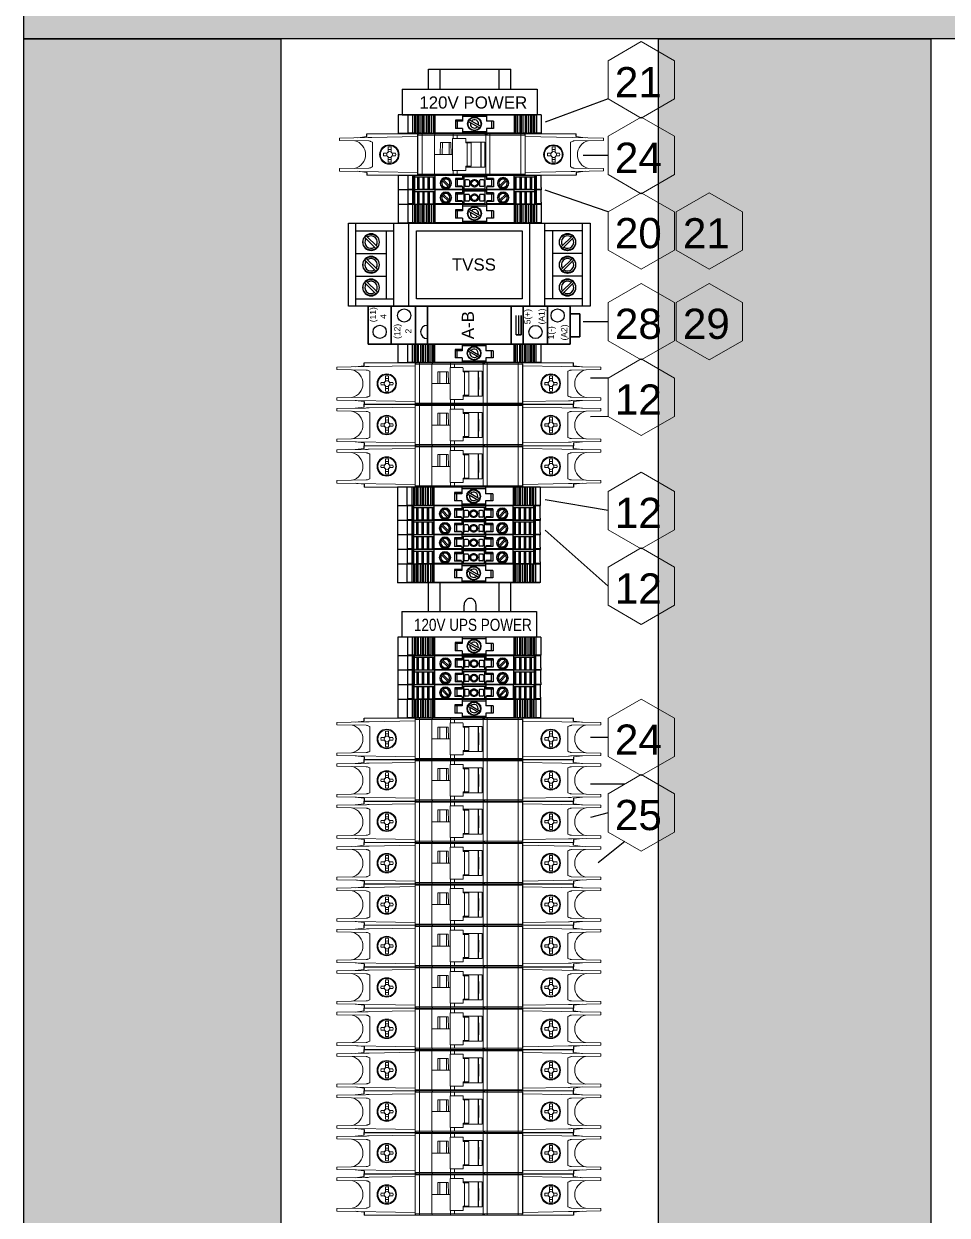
# Model space of a CAD drawing. Extents: x 17 to 188, y 22 to 107.
# Drawn here: x 98.24 to 113.51, y 71.08 to 90.78 of the extents above; entities that cross this region are included whole.
import ezdxf
from ezdxf.enums import TextEntityAlignment as Align

# ---------------------------------------------------------------- set-up
doc = ezdxf.new("R2010")
doc.units = 0
doc.linetypes.add('HIDDEN', pattern=[0.375, 0.25, -0.125])
doc.layers.add('N-ANNO-TEXT', color=2, linetype='Continuous', lineweight=18)
doc.layers.add('N-CONT-PANL', color=3, linetype='Continuous', lineweight=25)
doc.styles.add('_CGS_2-5_NOTES', font='arial.ttf', dxfattribs={"height": 2.5})

# ---------------------------------------------------------------- blocks, each defined once
blk = doc.blocks.new('Breaker')
at = {"linetype": 'Continuous', "lineweight": 0}
for p, q in [((-1.733, 0), (-1.476, 0)), ((-0.26, 0), (-1.661, 0)), ((-0.89, 0), (-0.89, -0.685)), ((-0.26, 0), (0.26, 0)), ((0.063, 0), (0.26, 0)), ((1.661, 0), (0.26, 0)), ((1.733, 0), (1.622, 0)), ((-2.185, -0.07), (-1.709, -0.062)), ((-2.185, -0.07), (-2.185, -0.109)), ((-2.185, -0.109), (-1.698, -0.118)), ((-1.882, -0.065), (-1.733, -0.047)), ((-1.65, -0.059), (-0.89, -0.046)), ((-1.639, -0.138), (-1.639, -0.547)), ((-0.887, -0.014), (-0.887, -0.02)), ((-0.882, -0.014), (-0.887, -0.014)), ((-0.887, -0.02), (0.886, -0.02)), ((-0.886, -0.665), (-0.886, -0.02)), ((-0.886, -0.665), (-0.886, -0.02)), ((-0.882, -0.008), (-0.882, -0.02)), ((-0.815, -0.008), (-0.815, -0.02)), ((-0.815, -0.665), (-0.815, -0.02)), ((-0.61, -0.665), (-0.61, -0.02)), ((-0.606, -0.008), (-0.606, -0.02)), ((-0.516, -0.343), (-0.514, -0.146)), ((-0.514, -0.146), (-0.34, -0.146)), ((-0.48, -0.146), (-0.482, -0.343)), ((-0.37, -0.146), (-0.368, -0.343)), ((-0.34, -0.146), (-0.338, -0.343)), ((-0.312, -0.606), (-0.312, -0.079)), ((-0.312, -0.079), (-0.11, -0.079)), ((-0.305, -0.079), (-0.305, -0.02)), ((-0.304, -0.008), (-0.304, -0.02)), ((-0.235, -0.079), (-0.235, -0.02)), ((-0.098, -0.079), (-0.11, -0.079)), ((-0.095, -0.085), (-0.098, -0.079)), ((-0.095, -0.085), (-0.095, -0.15)), ((-0.095, -0.136), (0.219, -0.136)), ((-0.003, -0.15), (-0.095, -0.15)), ((-0.073, -0.15), (-0.073, -0.535)), ((-0.003, -0.15), (-0.003, -0.535)), ((0.154, -0.136), (0.154, -0.549)), ((0.161, -0.136), (0.163, -0.343)), ((0.22, -0.343), (0.219, -0.136)), ((0.232, -0.018), (0.232, -0.02)), ((0.235, -0.665), (0.235, -0.02)), ((0.304, -0.008), (0.304, -0.02)), ((0.305, -0.665), (0.305, -0.02)), ((0.815, -0.008), (0.815, -0.02)), ((0.815, -0.665), (0.815, -0.02)), ((0.882, -0.008), (0.882, -0.02)), ((0.886, -0.014), (0.882, -0.014)), ((0.886, -0.671), (0.886, -0.014)), ((0.89, -0.671), (0.89, -0.014)), ((0.89, -0.047), (2.185, -0.07)), ((1.639, -0.547), (1.639, -0.138)), ((1.698, -0.118), (2.185, -0.109)), ((1.882, -0.065), (1.733, -0.047)), ((2.185, -0.07), (2.185, -0.109)), ((-1.52, -0.343), (-1.506, -0.343)), ((-1.454, -0.322), (-1.399, -0.322)), ((-1.399, -0.363), (-1.454, -0.363)), ((-1.388, -0.311), (-1.384, -0.307)), ((-1.384, -0.378), (-1.388, -0.374)), ((-1.38, -0.303), (-1.38, -0.217)), ((-1.38, -0.468), (-1.38, -0.382)), ((-1.329, -0.217), (-1.329, -0.303)), ((-1.329, -0.381), (-1.329, -0.468)), ((-1.324, -0.307), (-1.32, -0.311)), ((-1.32, -0.374), (-1.324, -0.378)), ((-1.31, -0.322), (-1.255, -0.322)), ((-1.309, -0.363), (-1.255, -0.363)), ((-1.211, -0.343), (-1.197, -0.343)), ((-0.61, -0.343), (-0.515, -0.343)), ((-0.516, -0.343), (-0.312, -0.343)), ((0.161, -0.549), (0.163, -0.343)), ((0.219, -0.549), (0.22, -0.343)), ((1.193, -0.343), (1.207, -0.343)), ((1.259, -0.322), (1.314, -0.322)), ((1.314, -0.363), (1.259, -0.363)), ((1.324, -0.311), (1.328, -0.307)), ((1.328, -0.378), (1.324, -0.374)), ((1.333, -0.303), (1.333, -0.217)), ((1.333, -0.468), (1.333, -0.382)), ((1.384, -0.217), (1.384, -0.303)), ((1.384, -0.381), (1.384, -0.468)), ((1.388, -0.307), (1.392, -0.311)), ((1.393, -0.374), (1.388, -0.378)), ((1.403, -0.322), (1.458, -0.322)), ((1.403, -0.363), (1.458, -0.363)), ((1.502, -0.343), (1.516, -0.343)), ((-2.185, -0.576), (-1.698, -0.567)), ((-2.185, -0.576), (-2.185, -0.617)), ((-0.003, -0.535), (-0.095, -0.535)), ((-0.095, -0.606), (-0.095, -0.535)), ((-0.095, -0.549), (0.219, -0.549)), ((1.698, -0.567), (2.185, -0.576)), ((2.185, -0.576), (2.185, -0.615)), ((-0.89, -0.639), (-2.185, -0.617)), ((-1.882, -0.62), (-1.733, -0.638)), ((-1.733, -0.685), (-1.476, -0.685)), ((-1.476, -0.685), (-0.874, -0.685)), ((-0.887, -0.671), (-0.887, -0.665)), ((-0.887, -0.665), (0.886, -0.665)), ((-0.887, -0.671), (-0.882, -0.671)), ((-0.882, -0.677), (-0.882, -0.665)), ((-0.874, -0.685), (0.874, -0.685)), ((-0.815, -0.677), (-0.815, -0.665)), ((-0.606, -0.677), (-0.606, -0.665)), ((-0.095, -0.606), (-0.312, -0.606)), ((-0.305, -0.606), (-0.305, -0.665)), ((-0.304, -0.677), (-0.304, -0.665)), ((-0.235, -0.606), (-0.235, -0.665)), ((0.232, -0.667), (0.232, -0.665)), ((0.304, -0.677), (0.304, -0.665)), ((0.815, -0.677), (0.815, -0.665)), ((0.874, -0.685), (0.912, -0.685)), ((0.874, -0.685), (1.733, -0.685)), ((0.882, -0.677), (0.882, -0.665)), ((0.882, -0.671), (0.886, -0.671)), ((1.65, -0.626), (0.89, -0.639)), ((2.185, -0.615), (1.709, -0.623)), ((1.882, -0.62), (1.733, -0.638))]:
    blk.add_line(p, q, dxfattribs=at)
for p, q in [((-1.733, -0.047), (-1.733, 0)), ((1.733, -0.047), (1.733, 0)), ((-1.733, -0.638), (-1.733, -0.685)), ((1.733, -0.638), (1.733, -0.685))]:
    blk.add_line(p, q)
for centre, radius in [((-1.358, -0.343), 0.161), ((-1.358, -0.343), 0.148), ((1.354, -0.343), 0.161), ((1.354, -0.343), 0.148)]:
    blk.add_circle(centre, radius, dxfattribs=at)
for centre, radius, start, end in [((-1.988, -0.343), 0.236, 284.3134, 75.6866), ((-0.874, -0.008), 0.00787, 90, 180), ((-0.598, -0.008), 0.00787, 90, 180), ((0.874, -0.008), 0.00787, 0, 90), ((1.988, -0.343), 0.236, 104.3134, 255.6866), ((-1.354, -0.343), 0.101, 168.463, 191.537), ((-1.354, -0.343), 0.048, 155.0308, 204.9692), ((-1.399, -0.314), 0.00787, 270, 44.427), ((-1.399, -0.371), 0.00787, 315.4387, 90), ((-1.388, -0.303), 0.00787, 224.427, 0), ((-1.388, -0.382), 0.00787, 0, 135.4387), ((-1.354, -0.343), 0.128, 78.4677, 101.5323), ((-1.354, -0.343), 0.0834, 72.1391, 107.8609), ((-1.354, -0.343), 0.048, 57.8061, 122.1939), ((-1.354, -0.343), 0.048, 237.8061, 270), ((-1.354, -0.343), 0.048, 270, 302.1939), ((-1.321, -0.303), 0.00787, 180, 315.573), ((-1.321, -0.381), 0.00787, 43.0821, 180), ((-1.31, -0.314), 0.00787, 135.573, 270), ((-1.309, -0.371), 0.00787, 90, 223.0821), ((-1.354, -0.343), 0.048, 335.0308, 24.9692), ((-1.354, -0.343), 0.101, 348.463, 11.537), ((1.358, -0.343), 0.101, 168.463, 191.537), ((1.358, -0.343), 0.048, 155.0308, 204.9692), ((1.314, -0.314), 0.00787, 270, 44.427), ((1.314, -0.371), 0.00787, 315.4387, 90), ((1.325, -0.303), 0.00787, 224.427, 0), ((1.325, -0.382), 0.00787, 0, 135.4387), ((1.358, -0.343), 0.128, 78.4677, 101.5323), ((1.358, -0.343), 0.0834, 72.1391, 107.8609), ((1.358, -0.343), 0.048, 57.8061, 122.1939), ((1.358, -0.343), 0.048, 237.8061, 270), ((1.358, -0.343), 0.048, 270, 302.1939), ((1.392, -0.303), 0.00787, 180, 315.573), ((1.392, -0.381), 0.00787, 43.0821, 180), ((1.403, -0.314), 0.00787, 135.573, 270), ((1.403, -0.371), 0.00787, 90, 223.0821), ((1.358, -0.343), 0.048, 335.0308, 24.9692), ((1.358, -0.343), 0.101, 348.463, 11.537), ((-1.354, -0.343), 0.0834, 252.1391, 287.8609), ((-1.354, -0.343), 0.128, 258.463, 281.537), ((1.358, -0.343), 0.0834, 252.1391, 287.8609), ((1.358, -0.343), 0.128, 258.463, 281.537), ((-0.874, -0.677), 0.00787, 180, 270), ((-0.598, -0.677), 0.00787, 180, 270), ((0.874, -0.677), 0.00787, 270, 0)]:
    blk.add_arc(centre, radius, start, end, dxfattribs=at)
for points, knots in [([(-0.814, 0), (-0.814, 0), (-0.814, 0), (-0.814, 0), (-0.814, -0.001), (-0.815, -0.001), (-0.815, -0.002), (-0.815, -0.004), (-0.815, -0.005), (-0.815, -0.007), (-0.815, -0.008)], [0, 0, 0, 0, 0.027486, 0.052899, 0.086794, 0.17948, 0.302902, 0.452645, 0.623133, 1, 1, 1, 1]), ([(-0.304, 0), (-0.304, 0), (-0.304, 0), (-0.304, 0), (-0.304, 0), (-0.304, -0.001), (-0.304, -0.001), (-0.304, -0.002), (-0.304, -0.002), (-0.304, -0.004), (-0.304, -0.005), (-0.304, -0.006), (-0.304, -0.007), (-0.304, -0.008)], [0, 0, 0, 0, 0.006112, 0.020952, 0.045012, 0.078174, 0.120154, 0.170571, 0.294726, 0.445919, 0.618366, 0.805443, 1, 1, 1, 1]), ([(0.254, -0.008), (0.255, -0.008), (0.256, -0.007), (0.258, -0.006), (0.26, -0.006), (0.261, -0.005), (0.262, -0.005), (0.263, -0.004), (0.264, -0.003), (0.264, -0.003), (0.265, -0.003), (0.265, -0.002), (0.265, -0.002), (0.266, -0.002), (0.266, -0.001), (0.265, -0.001), (0.265, -0.001), (0.264, 0), (0.263, 0), (0.261, 0), (0.26, 0)], [0, 0, 0, 0, 0.12543, 0.250801, 0.313228, 0.375275, 0.436698, 0.497108, 0.555845, 0.584241, 0.611675, 0.637774, 0.662032, 0.68408, 0.694714, 0.705831, 0.73234, 0.765588, 0.841216, 1, 1, 1, 1]), ([(0.304, 0), (0.304, 0), (0.304, 0), (0.304, 0), (0.304, 0), (0.304, -0.001), (0.304, -0.001), (0.304, -0.002), (0.304, -0.002), (0.304, -0.004), (0.304, -0.005), (0.304, -0.006), (0.304, -0.007), (0.304, -0.008)], [0, 0, 0, 0, 0.006112, 0.020951, 0.045011, 0.078174, 0.120154, 0.170571, 0.294726, 0.445919, 0.618366, 0.805443, 1, 1, 1, 1]), ([(0.814, 0), (0.814, 0), (0.814, 0), (0.814, 0), (0.814, -0.001), (0.814, -0.001), (0.815, -0.002), (0.815, -0.004), (0.815, -0.005), (0.815, -0.007), (0.815, -0.008)], [0, 0, 0, 0, 0.027452, 0.052857, 0.086747, 0.179431, 0.302857, 0.452608, 0.623107, 1, 1, 1, 1]), ([(-1.709, -0.062), (-1.699, -0.061), (-1.679, -0.06), (-1.66, -0.059), (-1.65, -0.059)], [0, 0, 0, 0, 0.500124, 1, 1, 1, 1]), ([(-1.698, -0.118), (-1.693, -0.118), (-1.682, -0.119), (-1.663, -0.126), (-1.649, -0.134), (-1.639, -0.138)], [0, 0, 0, 0, 0.249796, 0.499823, 1, 1, 1, 1]), ([(0.221, -0.02), (0.223, -0.02), (0.226, -0.019), (0.23, -0.018), (0.232, -0.018)], [0, 0, 0, 0, 0.516903, 1, 1, 1, 1]), ([(0.232, -0.018), (0.233, -0.017), (0.236, -0.016), (0.244, -0.012), (0.25, -0.01), (0.254, -0.008)], [0, 0, 0, 0, 0.192809, 0.427431, 1, 1, 1, 1]), ([(1.639, -0.138), (1.649, -0.134), (1.663, -0.126), (1.682, -0.119), (1.693, -0.118), (1.698, -0.118)], [0, 0, 0, 0, 0.50023, 0.75024, 1, 1, 1, 1]), ([(-1.639, -0.547), (-1.649, -0.552), (-1.663, -0.559), (-1.682, -0.566), (-1.693, -0.567), (-1.698, -0.567)], [0, 0, 0, 0, 0.500228, 0.750237, 1, 1, 1, 1]), ([(1.698, -0.567), (1.693, -0.567), (1.682, -0.566), (1.663, -0.559), (1.649, -0.552), (1.639, -0.547)], [0, 0, 0, 0, 0.249797, 0.499823, 1, 1, 1, 1]), ([(-0.814, -0.685), (-0.814, -0.685), (-0.814, -0.685), (-0.814, -0.685), (-0.814, -0.684), (-0.815, -0.684), (-0.815, -0.683), (-0.815, -0.681), (-0.815, -0.68), (-0.815, -0.678), (-0.815, -0.677)], [0, 0, 0, 0, 0.027486, 0.052899, 0.086794, 0.17948, 0.302902, 0.452645, 0.623133, 1, 1, 1, 1]), ([(-0.304, -0.685), (-0.304, -0.685), (-0.304, -0.685), (-0.304, -0.685), (-0.304, -0.685), (-0.304, -0.684), (-0.304, -0.684), (-0.304, -0.684), (-0.304, -0.683), (-0.304, -0.681), (-0.304, -0.68), (-0.304, -0.679), (-0.304, -0.678), (-0.304, -0.677)], [0, 0, 0, 0, 0.006112, 0.020951, 0.045012, 0.078174, 0.120154, 0.170571, 0.294726, 0.445919, 0.618365, 0.805443, 1, 1, 1, 1]), ([(0.232, -0.667), (0.23, -0.667), (0.226, -0.666), (0.223, -0.665), (0.221, -0.665)], [0, 0, 0, 0, 0.483097, 1, 1, 1, 1]), ([(0.254, -0.677), (0.25, -0.675), (0.244, -0.673), (0.236, -0.669), (0.233, -0.668), (0.232, -0.667)], [0, 0, 0, 0, 0.572569, 0.807191, 1, 1, 1, 1]), ([(0.26, -0.685), (0.261, -0.685), (0.263, -0.685), (0.264, -0.685), (0.265, -0.684), (0.265, -0.684), (0.266, -0.684), (0.266, -0.683), (0.265, -0.683), (0.265, -0.683), (0.265, -0.682), (0.264, -0.682), (0.264, -0.682), (0.263, -0.681), (0.262, -0.681), (0.261, -0.68), (0.26, -0.68), (0.258, -0.679), (0.256, -0.678), (0.255, -0.677), (0.254, -0.677)], [0, 0, 0, 0, 0.158787, 0.234419, 0.267664, 0.294174, 0.305289, 0.315921, 0.337967, 0.362224, 0.388323, 0.415756, 0.444153, 0.502889, 0.5633, 0.624723, 0.68677, 0.749197, 0.87457, 1, 1, 1, 1]), ([(0.304, -0.685), (0.304, -0.685), (0.304, -0.685), (0.304, -0.685), (0.304, -0.685), (0.304, -0.684), (0.304, -0.684), (0.304, -0.684), (0.304, -0.683), (0.304, -0.681), (0.304, -0.68), (0.304, -0.679), (0.304, -0.678), (0.304, -0.677)], [0, 0, 0, 0, 0.006113, 0.020951, 0.045013, 0.078173, 0.120155, 0.170572, 0.294728, 0.445919, 0.618366, 0.805443, 1, 1, 1, 1]), ([(0.814, -0.685), (0.814, -0.685), (0.814, -0.685), (0.814, -0.685), (0.814, -0.684), (0.814, -0.684), (0.815, -0.683), (0.815, -0.681), (0.815, -0.68), (0.815, -0.678), (0.815, -0.677)], [0, 0, 0, 0, 0.027451, 0.052859, 0.086747, 0.179432, 0.302859, 0.452608, 0.623107, 1, 1, 1, 1]), ([(1.709, -0.623), (1.699, -0.624), (1.679, -0.625), (1.66, -0.626), (1.65, -0.626)], [0, 0, 0, 0, 0.500124, 1, 1, 1, 1])]:
    blk.add_open_spline(points, degree=3, knots=knots, dxfattribs=at)
blk = doc.blocks.new('T-End')
at = {"linetype": 'Continuous'}
for p, q in [((2.362, 0), (0, 0)), ((0, 0), (0, -0.311)), ((0.157, 0), (0.157, -0.303)), ((0.236, 0), (0.236, -0.303)), ((0.267, 0), (0.267, -0.311)), ((0.287, 0), (0.287, -0.303)), ((0.316, 0), (0.316, -0.311)), ((0.322, 0), (0.322, -0.311)), ((0.337, 0), (0.337, -0.303)), ((0.373, 0), (0.373, -0.303)), ((0.402, 0), (0.402, -0.311)), ((0.408, 0), (0.408, -0.311)), ((0.424, 0), (0.424, -0.303)), ((0.459, 0), (0.459, -0.303)), ((0.489, 0), (0.489, -0.311)), ((0.494, 0), (0.494, -0.311)), ((0.51, 0), (0.51, -0.303)), ((0.545, 0), (0.545, -0.303)), ((0.575, 0), (0.575, -0.311)), ((0.581, 0), (0.581, -0.311)), ((0.596, 0), (0.596, -0.303)), ((0.604, 0), (0.604, -0.303)), ((1.063, -0.09), (0.945, -0.09)), ((0.945, -0.09), (0.945, -0.229)), ((1.063, -0.109), (0.945, -0.109)), ((0.976, -0.109), (0.976, -0.229)), ((1.063, 0), (1.063, -0.109)), ((1.457, -0.028), (1.063, -0.028)), ((1.159, -0.112), (1.345, -0.219)), ((1.175, -0.085), (1.36, -0.192)), ((1.457, 0), (1.457, -0.109)), ((1.575, -0.109), (1.457, -0.109)), ((1.543, -0.109), (1.543, -0.229)), ((1.575, -0.109), (1.575, -0.229)), ((1.916, 0), (1.916, -0.303)), ((1.924, 0), (1.924, -0.303)), ((1.939, 0), (1.939, -0.311)), ((1.945, 0), (1.945, -0.311)), ((1.974, 0), (1.974, -0.303)), ((2.01, 0), (2.01, -0.303)), ((2.025, 0), (2.025, -0.311)), ((2.031, 0), (2.031, -0.311)), ((2.061, 0), (2.061, -0.303)), ((2.096, 0), (2.096, -0.303)), ((2.112, 0), (2.112, -0.311)), ((2.117, 0), (2.117, -0.311)), ((2.147, 0), (2.147, -0.303)), ((2.182, 0), (2.182, -0.303)), ((2.198, 0), (2.198, -0.311)), ((2.204, 0), (2.204, -0.311)), ((2.233, 0), (2.233, -0.303)), ((2.252, 0), (2.252, -0.311)), ((2.283, 0), (2.283, -0.303)), ((2.362, 0), (2.362, -0.303)), ((2.349, -0.311), (0, -0.311)), ((0.171, -0.311), (0.157, -0.303)), ((0.287, -0.303), (0.157, -0.303)), ((0.25, -0.311), (0.236, -0.303)), ((0.299, -0.311), (0.287, -0.303)), ((0.373, -0.303), (0.337, -0.303)), ((0.344, -0.311), (0.337, -0.303)), ((0.386, -0.311), (0.373, -0.303)), ((0.459, -0.303), (0.424, -0.303)), ((0.43, -0.311), (0.424, -0.303)), ((0.472, -0.311), (0.459, -0.303)), ((0.545, -0.303), (0.51, -0.303)), ((0.516, -0.311), (0.51, -0.303)), ((0.558, -0.311), (0.545, -0.303)), ((1.422, -0.303), (0.596, -0.303)), ((0.603, -0.311), (0.596, -0.303)), ((0.623, -0.311), (0.604, -0.303)), ((1.063, -0.229), (0.945, -0.229)), ((1.063, -0.303), (1.049, -0.311)), ((1.063, -0.229), (1.063, -0.303)), ((1.457, -0.283), (1.063, -0.283)), ((1.924, -0.303), (1.422, -0.303)), ((1.457, -0.229), (1.457, -0.303)), ((1.575, -0.229), (1.457, -0.229)), ((1.47, -0.311), (1.457, -0.303)), ((1.916, -0.303), (1.897, -0.311)), ((1.924, -0.303), (1.917, -0.311)), ((1.974, -0.303), (1.961, -0.311)), ((2.01, -0.303), (1.974, -0.303)), ((2.01, -0.303), (2.003, -0.311)), ((2.061, -0.303), (2.048, -0.311)), ((2.096, -0.303), (2.061, -0.303)), ((2.096, -0.303), (2.09, -0.311)), ((2.147, -0.303), (2.134, -0.311)), ((2.182, -0.303), (2.147, -0.303)), ((2.182, -0.303), (2.176, -0.311)), ((2.233, -0.303), (2.22, -0.311)), ((2.362, -0.303), (2.233, -0.303)), ((2.283, -0.303), (2.27, -0.311)), ((2.362, -0.303), (2.349, -0.311))]:
    blk.add_line(p, q, dxfattribs=at)
for radius in [0.114, 0.114, 0.114, 0.107]:
    blk.add_circle((1.26, -0.152), radius, dxfattribs=at)
for start, end in [(163.213, 270), (343.213, 136.787), (270, 316.787)]:
    blk.add_arc((1.26, -0.152), 0.0689, start, end, dxfattribs=at)
blk = doc.blocks.new('T-J4')
at = {"linetype": 'Continuous'}
for p, q in [((0.158, 0), (0, 0)), ((0.158, 0), (0.158, -0.232)), ((0.168, 0), (0.158, 0)), ((0.237, 0), (0.168, 0)), ((0.237, 0), (0.237, -0.232)), ((0.245, 0), (0.237, 0)), ((0.252, 0), (0.245, 0)), ((0.267, 0), (0.252, 0)), ((0.252, 0), (0.252, -0.232)), ((0.604, 0), (0.267, 0)), ((0.267, 0), (0.267, -0.24)), ((0.604, -0.03), (0.267, -0.03)), ((0.339, -0.03), (0.285, -0.03)), ((0.316, -0.03), (0.316, -0.236)), ((0.322, -0.03), (0.322, -0.236)), ((0.331, -0.03), (0.331, -0.236)), ((0.338, -0.03), (0.338, -0.236)), ((0.425, -0.03), (0.371, -0.03)), ((0.403, -0.03), (0.403, -0.236)), ((0.408, -0.03), (0.408, -0.236)), ((0.418, -0.03), (0.418, -0.236)), ((0.424, -0.03), (0.424, -0.236)), ((0.511, -0.03), (0.457, -0.03)), ((0.489, -0.03), (0.489, -0.236)), ((0.494, -0.03), (0.494, -0.236)), ((0.504, -0.03), (0.504, -0.236)), ((0.511, -0.03), (0.511, -0.236)), ((0.575, -0.03), (0.575, -0.236)), ((0.581, -0.03), (0.581, -0.236)), ((0.59, -0.03), (0.59, -0.236)), ((0.597, -0.03), (0.597, -0.236)), ((0.604, 0), (0.604, -0.234)), ((0.607, 0), (0.604, 0)), ((0.628, 0), (0.607, 0)), ((0.915, 0), (0.628, 0)), ((0.698, -0.141), (0.694, -0.133)), ((0.84, -0.2), (0.716, -0.076)), ((0.857, -0.184), (0.732, -0.06)), ((0.752, -0.048), (0.743, -0.048)), ((0.83, -0.048), (0.821, -0.048)), ((0.879, -0.133), (0.874, -0.141)), ((1.033, 0), (0.915, 0)), ((1.033, -0.05), (0.945, -0.05)), ((0.945, -0.05), (0.945, -0.19)), ((1.063, -0.07), (0.945, -0.07)), ((1.033, -0.19), (0.945, -0.19)), ((0.976, -0.07), (0.976, -0.19)), ((1.055, -0.181), (0.976, -0.181)), ((1.063, 0), (1.033, 0)), ((1.063, -0.05), (1.033, -0.05)), ((1.063, -0.19), (1.033, -0.19)), ((1.055, -0.181), (1.055, -0.19)), ((1.083, 0), (1.063, 0)), ((1.063, 0), (1.063, -0.05)), ((1.169, -0.024), (1.063, -0.024)), ((1.063, -0.05), (1.063, -0.06)), ((1.063, -0.06), (1.063, -0.07)), ((1.063, -0.19), (1.063, -0.232)), ((1.169, 0), (1.083, 0)), ((1.086, -0.024), (1.086, -0.24)), ((1.1, -0.087), (1.1, -0.173)), ((1.163, -0.075), (1.112, -0.075)), ((1.163, -0.185), (1.112, -0.185)), ((1.287, 0), (1.169, 0)), ((1.287, -0.024), (1.169, -0.024)), ((1.175, -0.087), (1.175, -0.173)), ((1.437, 0), (1.287, 0)), ((1.437, -0.024), (1.287, -0.024)), ((1.344, -0.087), (1.344, -0.173)), ((1.407, -0.075), (1.356, -0.075)), ((1.407, -0.185), (1.356, -0.185)), ((1.419, -0.087), (1.419, -0.173)), ((1.433, -0.024), (1.433, -0.24)), ((1.457, 0), (1.437, 0)), ((1.457, -0.024), (1.437, -0.024)), ((1.486, 0), (1.457, 0)), ((1.457, 0), (1.457, -0.05)), ((1.575, -0.05), (1.457, -0.05)), ((1.457, -0.05), (1.457, -0.06)), ((1.457, -0.06), (1.457, -0.07)), ((1.575, -0.07), (1.457, -0.07)), ((1.457, -0.19), (1.457, -0.232)), ((1.486, -0.19), (1.457, -0.19)), ((1.543, -0.181), (1.464, -0.181)), ((1.464, -0.181), (1.464, -0.19)), ((1.604, 0), (1.486, 0)), ((1.575, -0.19), (1.486, -0.19)), ((1.543, -0.07), (1.543, -0.19)), ((1.575, -0.05), (1.575, -0.19)), ((1.891, 0), (1.604, 0)), ((1.645, -0.141), (1.641, -0.133)), ((1.787, -0.06), (1.663, -0.184)), ((1.804, -0.076), (1.68, -0.2)), ((1.699, -0.048), (1.69, -0.048)), ((1.777, -0.048), (1.767, -0.048)), ((1.826, -0.133), (1.821, -0.141)), ((1.913, 0), (1.891, 0)), ((1.915, 0), (1.913, 0)), ((2.252, 0), (1.915, 0)), ((1.915, -0.234), (1.915, 0)), ((2.252, -0.03), (1.915, -0.03)), ((1.922, -0.03), (1.922, -0.236)), ((1.929, -0.03), (1.929, -0.236)), ((1.939, -0.03), (1.939, -0.236)), ((1.944, -0.03), (1.944, -0.236)), ((2.062, -0.03), (2.008, -0.03)), ((2.009, -0.03), (2.009, -0.236)), ((2.016, -0.03), (2.016, -0.236)), ((2.025, -0.03), (2.025, -0.236)), ((2.031, -0.03), (2.031, -0.236)), ((2.148, -0.03), (2.094, -0.03)), ((2.095, -0.03), (2.095, -0.236)), ((2.102, -0.03), (2.102, -0.236)), ((2.111, -0.03), (2.111, -0.236)), ((2.117, -0.03), (2.117, -0.236)), ((2.235, -0.03), (2.181, -0.03)), ((2.181, -0.03), (2.181, -0.236)), ((2.188, -0.03), (2.188, -0.236)), ((2.198, -0.03), (2.198, -0.236)), ((2.203, -0.03), (2.203, -0.236)), ((2.252, 0), (2.252, -0.24)), ((2.268, 0), (2.252, 0)), ((2.275, 0), (2.268, 0)), ((2.268, 0), (2.268, -0.232)), ((2.283, 0), (2.275, 0)), ((2.283, -0.232), (2.283, 0)), ((2.352, 0), (2.283, 0)), ((2.362, 0), (2.352, 0)), ((2.362, -0.201), (2.362, 0)), ((2.362, 0), (2.362, 0)), ((0.171, -0.24), (0, -0.24)), ((0.171, -0.24), (0.158, -0.232)), ((0.168, -0.232), (0.158, -0.232)), ((0.237, -0.232), (0.168, -0.232)), ((0.177, -0.24), (0.171, -0.24)), ((0.25, -0.24), (0.177, -0.24)), ((0.25, -0.24), (0.237, -0.232)), ((0.245, -0.232), (0.237, -0.232)), ((0.252, -0.232), (0.245, -0.232)), ((0.245, -0.232), (0.245, -0.232)), ((0.254, -0.24), (0.25, -0.24)), ((0.262, -0.24), (0.252, -0.232)), ((0.262, -0.24), (0.254, -0.24)), ((0.267, -0.24), (0.262, -0.24)), ((0.285, -0.24), (0.267, -0.24)), ((0.289, -0.24), (0.285, -0.24)), ((0.316, -0.24), (0.289, -0.24)), ((0.316, -0.236), (0.316, -0.24)), ((0.322, -0.24), (0.316, -0.24)), ((0.322, -0.236), (0.322, -0.24)), ((0.331, -0.24), (0.322, -0.24)), ((0.331, -0.236), (0.331, -0.24)), ((0.348, -0.24), (0.331, -0.24)), ((0.339, -0.236), (0.338, -0.236)), ((0.371, -0.236), (0.339, -0.236)), ((0.348, -0.236), (0.348, -0.24)), ((0.39, -0.24), (0.348, -0.24)), ((0.376, -0.236), (0.371, -0.236)), ((0.403, -0.236), (0.376, -0.236)), ((0.434, -0.24), (0.39, -0.24)), ((0.408, -0.236), (0.403, -0.236)), ((0.418, -0.236), (0.408, -0.236)), ((0.424, -0.236), (0.418, -0.236)), ((0.425, -0.236), (0.424, -0.236)), ((0.457, -0.236), (0.425, -0.236)), ((0.476, -0.24), (0.434, -0.24)), ((0.462, -0.236), (0.457, -0.236)), ((0.489, -0.236), (0.462, -0.236)), ((0.521, -0.24), (0.476, -0.24)), ((0.494, -0.236), (0.489, -0.236)), ((0.504, -0.236), (0.494, -0.236)), ((0.511, -0.236), (0.504, -0.236)), ((0.511, -0.236), (0.511, -0.236)), ((0.544, -0.236), (0.511, -0.236)), ((0.562, -0.24), (0.521, -0.24)), ((0.548, -0.236), (0.544, -0.236)), ((0.575, -0.236), (0.548, -0.236)), ((0.597, -0.24), (0.562, -0.24)), ((0.581, -0.236), (0.575, -0.236)), ((0.59, -0.236), (0.581, -0.236)), ((0.597, -0.236), (0.59, -0.236)), ((0.597, -0.236), (0.597, -0.24)), ((0.598, -0.24), (0.597, -0.24)), ((0.61, -0.24), (0.598, -0.24)), ((0.607, -0.232), (0.607, -0.232)), ((0.628, -0.232), (0.607, -0.232)), ((0.609, -0.24), (0.607, -0.238)), ((0.617, -0.24), (0.61, -0.24)), ((0.628, -0.24), (0.617, -0.24)), ((0.915, -0.232), (0.628, -0.232)), ((1.033, -0.24), (0.628, -0.24)), ((0.737, -0.208), (0.733, -0.2)), ((0.84, -0.2), (0.835, -0.208)), ((1.033, -0.232), (0.915, -0.232)), ((1.063, -0.232), (1.033, -0.232)), ((1.049, -0.24), (1.033, -0.24)), ((1.063, -0.232), (1.049, -0.24)), ((1.055, -0.24), (1.049, -0.24)), ((1.055, -0.237), (1.055, -0.24)), ((1.063, -0.24), (1.055, -0.24)), ((1.077, -0.24), (1.063, -0.24)), ((1.086, -0.24), (1.077, -0.24)), ((1.26, -0.23), (1.086, -0.23)), ((1.1, -0.24), (1.086, -0.24)), ((1.159, -0.24), (1.1, -0.24)), ((1.405, -0.23), (1.114, -0.23)), ((1.405, -0.23), (1.114, -0.23)), ((1.22, -0.24), (1.159, -0.24)), ((1.22, -0.23), (1.22, -0.24)), ((1.236, -0.24), (1.22, -0.24)), ((1.283, -0.24), (1.236, -0.24)), ((1.433, -0.23), (1.26, -0.23)), ((1.299, -0.24), (1.283, -0.24)), ((1.299, -0.23), (1.299, -0.24)), ((1.36, -0.24), (1.299, -0.24)), ((1.419, -0.24), (1.36, -0.24)), ((1.433, -0.24), (1.419, -0.24)), ((1.442, -0.24), (1.433, -0.24)), ((1.457, -0.24), (1.442, -0.24)), ((1.486, -0.232), (1.457, -0.232)), ((1.47, -0.24), (1.457, -0.232)), ((1.464, -0.24), (1.457, -0.24)), ((1.464, -0.237), (1.464, -0.24)), ((1.47, -0.24), (1.464, -0.24)), ((1.486, -0.24), (1.47, -0.24)), ((1.604, -0.232), (1.486, -0.232)), ((1.891, -0.24), (1.486, -0.24)), ((1.891, -0.232), (1.604, -0.232)), ((1.684, -0.208), (1.68, -0.2)), ((1.787, -0.2), (1.782, -0.208)), ((1.912, -0.232), (1.891, -0.232)), ((1.903, -0.24), (1.891, -0.24)), ((1.91, -0.24), (1.903, -0.24)), ((1.913, -0.238), (1.91, -0.24)), ((1.922, -0.24), (1.91, -0.24)), ((1.913, -0.232), (1.912, -0.232)), ((1.929, -0.236), (1.922, -0.236)), ((1.922, -0.236), (1.922, -0.24)), ((1.957, -0.24), (1.922, -0.24)), ((1.922, -0.24), (1.922, -0.24)), ((1.939, -0.236), (1.929, -0.236)), ((1.944, -0.236), (1.939, -0.236)), ((1.971, -0.236), (1.944, -0.236)), ((1.999, -0.24), (1.957, -0.24)), ((1.976, -0.236), (1.971, -0.236)), ((2.008, -0.236), (1.976, -0.236)), ((2.043, -0.24), (1.999, -0.24)), ((2.009, -0.236), (2.008, -0.236)), ((2.016, -0.236), (2.009, -0.236)), ((2.025, -0.236), (2.016, -0.236)), ((2.031, -0.236), (2.025, -0.236)), ((2.057, -0.236), (2.031, -0.236)), ((2.085, -0.24), (2.043, -0.24)), ((2.062, -0.236), (2.057, -0.236)), ((2.094, -0.236), (2.062, -0.236)), ((2.13, -0.24), (2.085, -0.24)), ((2.095, -0.236), (2.094, -0.236)), ((2.102, -0.236), (2.095, -0.236)), ((2.111, -0.236), (2.102, -0.236)), ((2.117, -0.236), (2.111, -0.236)), ((2.144, -0.236), (2.117, -0.236)), ((2.171, -0.24), (2.13, -0.24)), ((2.148, -0.236), (2.144, -0.236)), ((2.181, -0.236), (2.148, -0.236)), ((2.171, -0.236), (2.171, -0.24)), ((2.188, -0.24), (2.171, -0.24)), ((2.181, -0.236), (2.181, -0.236)), ((2.188, -0.236), (2.188, -0.24)), ((2.198, -0.24), (2.188, -0.24)), ((2.198, -0.236), (2.198, -0.24)), ((2.203, -0.24), (2.198, -0.24)), ((2.203, -0.236), (2.203, -0.24)), ((2.23, -0.24), (2.203, -0.24)), ((2.235, -0.24), (2.23, -0.24)), ((2.252, -0.24), (2.235, -0.24)), ((2.258, -0.24), (2.252, -0.24)), ((2.268, -0.232), (2.258, -0.24)), ((2.265, -0.24), (2.258, -0.24)), ((2.269, -0.24), (2.265, -0.24)), ((2.275, -0.232), (2.268, -0.232)), ((2.283, -0.232), (2.269, -0.24)), ((2.343, -0.24), (2.269, -0.24)), ((2.283, -0.232), (2.275, -0.232)), ((2.352, -0.232), (2.283, -0.232)), ((2.348, -0.24), (2.343, -0.24)), ((2.362, -0.232), (2.348, -0.24)), ((2.362, -0.24), (2.348, -0.24)), ((2.362, -0.232), (2.352, -0.232)), ((2.362, -0.201), (2.362, -0.24)), ((2.362, -0.201), (2.362, -0.201))]:
    blk.add_line(p, q, dxfattribs=at)
blk.add_line((0, 0), (0, -0.24))
for points in [[(0.607, -0.232), (0.606, -0.232), (0.605, -0.232), (0.605, -0.233), (0.604, -0.233), (0.604, -0.233), (0.604, -0.234), (0.604, -0.234)], [(0.604, -0.234), (0.604, -0.234), (0.604, -0.235), (0.605, -0.236), (0.605, -0.236), (0.605, -0.237), (0.606, -0.237), (0.607, -0.238)], [(1.915, -0.234), (1.915, -0.234), (1.915, -0.233), (1.915, -0.233), (1.915, -0.233), (1.914, -0.232), (1.913, -0.232), (1.913, -0.232)], [(1.913, -0.238), (1.913, -0.237), (1.914, -0.237), (1.914, -0.236), (1.915, -0.236), (1.915, -0.235), (1.915, -0.234), (1.915, -0.234)]]:
    blk.add_lwpolyline(points, dxfattribs=at)
for centre, radius in [((0.786, -0.13), 0.0886), ((1.26, -0.13), 0.063), ((1.26, -0.13), 0.0484), ((1.733, -0.13), 0.0886)]:
    blk.add_circle(centre, radius, dxfattribs=at)
for centre, radius, start, end in [((0.786, -0.13), 0.0925, 0, 180), ((0.786, -0.13), 0.0925, 180, 0), ((0.786, -0.13), 0.0689, 145.0236, 304.9763), ((0.786, -0.13), 0.0689, 324.7182, 125.2818), ((1.112, -0.087), 0.0118, 90, 180), ((1.112, -0.173), 0.0118, 180, 270), ((1.163, -0.087), 0.0118, 0, 90), ((1.163, -0.173), 0.0118, 270, 360), ((1.26, -0.13), 0.0591, 80.1354, 350.0282), ((1.26, -0.13), 0.0591, 189.9718, 99.8646), ((1.356, -0.087), 0.0118, 90, 180), ((1.356, -0.173), 0.0118, 180, 270), ((1.407, -0.087), 0.0118, 0, 90), ((1.407, -0.173), 0.0118, 270, 360), ((1.733, -0.13), 0.0925, 0, 180), ((1.733, -0.13), 0.0925, 180, 0), ((1.733, -0.13), 0.0689, 54.7181, 215.2818), ((1.733, -0.13), 0.0689, 235.0237, 34.9763)]:
    blk.add_arc(centre, radius, start, end, dxfattribs=at)
blk = doc.blocks.new('Relay')
for p, q in [((2.559, -0.625, 1.212), (2.559, 0, 1.212)), ((2.559, -0.625, 0.812), (2.559, 0, 0.812)), ((2.448, -0.473, 2.195), (2.448, -0.153, 2.195)), ((2.49, -0.473, 2.462), (2.49, -0.153, 2.462)), ((2.529, -0.473, 1.212), (2.529, -0.153, 1.212)), ((2.529, -0.473, 2.462), (2.529, -0.153, 2.462)), ((2.49, -0.473, 2.462), (2.448, -0.473, 2.195)), ((2.529, -0.473, 2.462), (2.49, -0.473, 2.462)), ((2.529, -0.473, 2.462), (2.529, -0.473, 1.962)), ((0.781, -0.625, 1.312), (0.781, -0.625, 0.812)), ((1.181, -0.625, 1.212), (1.181, -0.625, 0.812)), ((2.559, -0.625, 1.375), (2.559, -0.625, 1.212)), ((2.559, -0.625, 1.212), (2.559, -0.625, 0.812))]:
    blk.add_line(p, q)
for centre in [(0.593, -0.153, 1.312), (3.131, -0.153, 0.812), (0.188, -0.422, 0.812), (2.764, -0.425, 1.375)]:
    blk.add_circle(centre, 0.109)
blk.add_arc((0.973, -0.425, 1.873), 0.109, 90, 270)
for points in [[(0.781, -0.625, 1.873), (0.781, -0.625, 0.812), (0.781, 0, 0.812), (0.781, 0, 1.873)], [(0.781, 0, 1.873), (0.781, 0, 1.873), (0.781, -0.625, 1.873)], [(2.529, -0.153, 1.962), (2.529, -0.153, 1.712), (2.529, -0.473, 1.712), (2.529, -0.473, 1.962)], [(2.529, -0.153, 1.712), (2.529, -0.153, 1.712), (2.529, -0.473, 1.712)], [(1.181, -0.625, 1.873), (1.181, -0.625, 0.812), (0.781, -0.625, 0.812), (0.781, -0.625, 1.873)], [(1.181, -0.625, 0.812), (1.181, -0.625, 0.812), (1.181, -0.625, 0.812), (0.781, -0.625, 0.812)], [(0.781, -0.625, 0.812), (1.181, -0.625, 0.812), (1.181, -0.625, 1.873), (0.781, -0.625, 1.873)], [(0.781, -0.625, 1.873), (0.781, -0.625, 0.812), (0.781, -0.625, 1.873)]]:
    blk.add_3dface(points)
at = {"invisible_edges": 14}
for points in [[(2.448, -0.473, 2.195), (2.49, -0.473, 2.462), (2.49, -0.153, 2.462), (2.448, -0.153, 2.195)], [(2.49, -0.473, 2.462), (2.529, -0.473, 2.462), (2.529, -0.153, 2.462), (2.49, -0.153, 2.462)]]:
    blk.add_3dface(points, dxfattribs=at)
at = {"style": '_CGS_2-5_NOTES'}
for s, height, p in [('(11)', 0.1, (0.126, -0.263, 0.812)), ('4', 0.1, (0.3, -0.209, 0.812)), ('A-B', 0.2, (1.746, -0.544, 1.375)), ('5(+)', 0.1, (2.682, -0.296, 1.375)), ('(A1)', 0.1, (2.916, -0.3, 1.375)), ('(12)', 0.1, (0.527, -0.539, 1.375)), ('2', 0.1, (0.713, -0.45, 1.375)), ('1(-)', 0.1, (3.072, -0.547, 0.812)), ('(A2)', 0.1, (3.289, -0.565, 0.812))]:
    blk.add_text(s, height=height, rotation=90, dxfattribs=at).set_placement(p)
mesh = blk.add_polymesh((6, 3))
for k, corner in enumerate([(3.34, 0, 0.812), (3.34, 0), (3.34, 0), (3.34, -0.625, 0.812), (3.34, -0.625), (3.34, -0.625), (0, -0.625, 0.812), (0, -0.625), (3.34, -0.625), (0, 0, 0.812), (0, 0), (3.34, 0), (0, 0, 0.812), (0, 0, 0.812), (3.34, 0, 0.812), (0, -0.625, 0.812), (0, -0.625, 0.812), (3.34, -0.625, 0.812)]):
    mesh.set_mesh_vertex(divmod(k, 3), corner)
mesh = blk.add_polymesh((6, 3))
for k, corner in enumerate([(0.781, 0, 1.312), (0.781, 0, 0.812), (0.781, 0, 0.812), (0.781, -0.625, 1.312), (0.781, -0.625, 0.812), (0.781, -0.625, 0.812), (0.375, -0.625, 1.312), (0.375, -0.625, 0.812), (0.781, -0.625, 0.812), (0.375, 0, 1.312), (0.375, 0, 0.812), (0.781, 0, 0.812), (0.375, 0, 1.312), (0.375, 0, 1.312), (0.781, 0, 1.312), (0.375, -0.625, 1.312), (0.375, -0.625, 1.312), (0.781, -0.625, 1.312)]):
    mesh.set_mesh_vertex(divmod(k, 3), corner)
mesh = blk.add_polymesh((6, 3))
for k, corner in enumerate([(2.36, 0, 0.187), (2.36, 0), (2.36, 0), (2.36, -0.625, 0.187), (2.36, -0.625), (2.36, -0.625), (0.98, -0.625, 0.187), (0.98, -0.625), (2.36, -0.625), (0.98, 0, 0.187), (0.98, 0), (2.36, 0), (0.98, 0, 0.187), (0.98, 0, 0.187), (2.36, 0, 0.187), (0.98, -0.625, 0.187), (0.98, -0.625, 0.187), (2.36, -0.625, 0.187)]):
    mesh.set_mesh_vertex(divmod(k, 3), corner)
mesh = blk.add_polymesh((6, 3))
for k, corner in enumerate([(2.965, 0, 1.375), (2.965, 0, 0.812), (2.965, 0, 0.812), (2.965, -0.625, 1.375), (2.965, -0.625, 0.812), (2.965, -0.625, 0.812), (2.559, -0.625, 1.375), (2.559, -0.625, 0.812), (2.965, -0.625, 0.812), (2.559, 0, 1.375), (2.559, 0, 0.812), (2.965, 0, 0.812), (2.559, 0, 1.375), (2.559, 0, 1.375), (2.965, 0, 1.375), (2.559, -0.625, 1.375), (2.559, -0.625, 1.375), (2.965, -0.625, 1.375)]):
    mesh.set_mesh_vertex(divmod(k, 3), corner)
mesh = blk.add_polymesh((6, 3))
for k, corner in enumerate([(3.496, -0.122, 0.125), (3.496, -0.122), (3.496, -0.122), (3.496, -0.503, 0.125), (3.496, -0.503), (3.496, -0.503), (3.34, -0.503, 0.125), (3.34, -0.503), (3.496, -0.503), (3.34, -0.122, 0.125), (3.34, -0.122), (3.496, -0.122), (3.34, -0.122, 0.125), (3.34, -0.122, 0.125), (3.496, -0.122, 0.125), (3.34, -0.503, 0.125), (3.34, -0.503, 0.125), (3.496, -0.503, 0.125)]):
    mesh.set_mesh_vertex(divmod(k, 3), corner)

msp = doc.modelspace()

# ---------------------------------------------------------------- hatches: boundary and pattern name
h = msp.add_hatch(color=256)
h.dxf.hatch_style = 1
h.set_gradient(color1=(214, 214, 214), color2=(214, 214, 214), tint=1)
h.paths.add_polyline_path([(98.236, 94.782), (166.236, 94.782), (166.236, 90.532), (98.236, 90.532)])
h = msp.add_hatch(color=256)
h.dxf.hatch_style = 1
h.set_gradient(color1=(132, 132, 132), color2=(132, 132, 132), tint=1)
h.paths.add_polyline_path([(98.236, 90.532), (102.486, 90.532), (102.486, 34.157), (98.236, 34.157)])
h = msp.add_hatch(color=256)
h.dxf.hatch_style = 1
h.set_gradient(color1=(214, 214, 214), color2=(214, 214, 214), tint=1)
h.paths.add_polyline_path([(108.736, 90.532), (113.236, 90.532), (113.236, 34.157), (108.736, 34.157)])

# ---------------------------------------------------------------- linework, layer by layer
at = {"layer": 'N-ANNO-TEXT'}
for points in [[(108.448, 89.222), (108.996, 89.539), (108.996, 90.172), (108.448, 90.489), (107.9, 90.172), (107.9, 89.539)], [(108.448, 87.972), (108.996, 88.289), (108.996, 88.922), (108.448, 89.239), (107.9, 88.922), (107.9, 88.289)], [(108.448, 86.722), (108.996, 87.039), (108.996, 87.672), (108.448, 87.989), (107.9, 87.672), (107.9, 87.039)], [(109.573, 86.722), (110.121, 87.039), (110.121, 87.672), (109.573, 87.989), (109.025, 87.672), (109.025, 87.039)], [(108.448, 85.222), (108.996, 85.539), (108.996, 86.172), (108.448, 86.489), (107.9, 86.172), (107.9, 85.539)], [(109.573, 85.222), (110.121, 85.539), (110.121, 86.172), (109.573, 86.489), (109.025, 86.172), (109.025, 85.539)], [(108.448, 83.972), (108.996, 84.289), (108.996, 84.922), (108.448, 85.239), (107.9, 84.922), (107.9, 84.289)], [(108.448, 82.097), (108.996, 82.414), (108.996, 83.047), (108.448, 83.364), (107.9, 83.047), (107.9, 82.414)], [(108.448, 80.847), (108.996, 81.164), (108.996, 81.797), (108.448, 82.114), (107.9, 81.797), (107.9, 81.164)], [(108.448, 78.347), (108.996, 78.664), (108.996, 79.297), (108.448, 79.614), (107.9, 79.297), (107.9, 78.664)], [(108.448, 77.097), (108.996, 77.414), (108.996, 78.047), (108.448, 78.364), (107.9, 78.047), (107.9, 77.414)]]:
    msp.add_lwpolyline(points, close=True, dxfattribs=at)
at = {"layer": 'N-CONT-PANL', "linetype": 'HIDDEN'}
msp.add_line((98.236, 28.044), (98.236, 105.895), dxfattribs=at)
at = {"layer": 'N-CONT-PANL'}
for p, q in [((108.736, 90.532), (102.486, 90.532)), ((104.496, 89.703), (106.725, 89.703)), ((104.496, 89.703), (104.496, 89.279)), ((106.725, 89.703), (106.725, 89.279)), ((107.9, 89.539), (106.861, 89.157)), ((104.496, 89.279), (106.725, 89.279)), ((107.9, 88.605), (107.486, 88.605)), ((107.9, 87.672), (106.861, 88.032)), ((103.604, 86.11), (103.604, 87.485)), ((103.604, 87.485), (107.604, 87.485)), ((103.729, 86.11), (103.729, 87.485)), ((103.729, 87.36), (104.354, 87.36)), ((104.229, 87.36), (104.229, 86.235)), ((104.354, 86.11), (104.354, 87.485)), ((104.604, 86.11), (104.604, 87.485)), ((106.604, 86.11), (106.604, 87.485)), ((106.854, 86.11), (106.854, 87.485)), ((107.479, 87.36), (106.854, 87.36)), ((106.979, 87.36), (106.979, 86.235)), ((107.479, 86.11), (107.479, 87.485)), ((107.604, 87.485), (107.604, 86.11)), ((103.729, 86.985), (104.229, 86.985)), ((107.479, 86.985), (106.979, 86.985)), ((103.729, 86.61), (104.229, 86.61)), ((107.479, 86.61), (106.979, 86.61)), ((103.729, 86.235), (104.354, 86.235)), ((107.479, 86.235), (106.854, 86.235)), ((107.604, 86.11), (103.604, 86.11)), ((107.9, 85.855), (107.486, 85.855)), ((107.9, 84.922), (107.611, 84.922)), ((103.864, 84.489), (107.33, 84.489)), ((107.9, 84.289), (107.611, 84.282)), ((107.9, 82.73), (106.861, 82.907)), ((107.9, 81.48), (106.861, 82.407)), ((104.489, 81.064), (106.718, 81.064)), ((104.489, 81.064), (104.489, 80.64)), ((105.518, 81.064), (105.518, 81.169)), ((105.718, 81.064), (105.718, 81.169)), ((106.718, 81.064), (106.718, 80.64)), ((107.9, 78.98), (107.611, 78.98)), ((103.863, 78.612), (107.33, 78.612)), ((108.174, 78.205), (107.611, 78.205)), ((103.863, 77.927), (107.33, 77.927)), ((107.9, 77.73), (107.611, 77.657)), ((108.174, 77.255), (107.736, 76.907)), ((103.863, 76.557), (107.33, 76.557)), ((103.863, 75.187), (107.33, 75.187)), ((103.863, 73.817), (107.33, 73.817)), ((103.863, 72.447), (107.33, 72.447)), ((103.863, 71.762), (107.33, 71.762))]:
    msp.add_line(p, q, dxfattribs=at)
at = {"layer": 'N-CONT-PANL', "linetype": 'Continuous'}
for p, q in [((104.928, 90.032), (106.293, 90.032)), ((104.928, 89.703), (104.928, 90.032)), ((104.928, 89.703), (104.928, 90.032)), ((105.123, 89.703), (105.123, 90.032)), ((105.123, 89.703), (105.123, 90.032)), ((106.098, 89.703), (106.098, 90.032)), ((106.098, 89.703), (106.098, 90.032)), ((106.293, 89.703), (106.293, 90.032)), ((106.293, 89.703), (106.293, 90.032)), ((103.984, 87.311), (103.996, 87.304)), ((107.224, 87.311), (107.212, 87.304)), ((103.856, 87.237), (103.856, 87.223)), ((103.856, 87.121), (103.856, 87.107)), ((103.873, 87.253), (104.06, 87.067)), ((103.898, 87.278), (104.085, 87.092)), ((104.085, 87.253), (104.097, 87.246)), ((104.097, 87.099), (104.085, 87.092)), ((107.123, 87.253), (107.111, 87.246)), ((107.111, 87.099), (107.123, 87.092)), ((107.309, 87.278), (107.123, 87.092)), ((107.334, 87.253), (107.148, 87.067)), ((107.351, 87.237), (107.351, 87.223)), ((107.351, 87.121), (107.351, 87.107)), ((103.898, 86.903), (104.085, 86.717)), ((103.996, 87.04), (103.984, 87.033)), ((103.984, 86.936), (103.996, 86.929)), ((107.309, 86.903), (107.123, 86.717)), ((107.212, 87.04), (107.224, 87.033)), ((107.224, 86.936), (107.212, 86.929)), ((103.856, 86.862), (103.856, 86.848)), ((103.856, 86.746), (103.856, 86.732)), ((103.873, 86.878), (104.06, 86.692)), ((104.085, 86.878), (104.097, 86.871)), ((104.097, 86.724), (104.085, 86.717)), ((107.123, 86.878), (107.111, 86.871)), ((107.111, 86.724), (107.123, 86.717)), ((107.334, 86.878), (107.148, 86.692)), ((107.351, 86.862), (107.351, 86.848)), ((107.351, 86.746), (107.351, 86.732)), ((103.898, 86.528), (104.085, 86.342)), ((103.996, 86.665), (103.984, 86.658)), ((103.984, 86.561), (103.996, 86.554)), ((107.309, 86.528), (107.123, 86.342)), ((107.212, 86.665), (107.224, 86.658)), ((107.224, 86.561), (107.212, 86.554)), ((103.856, 86.487), (103.856, 86.473)), ((103.856, 86.371), (103.856, 86.357)), ((103.873, 86.503), (104.06, 86.317)), ((104.085, 86.503), (104.097, 86.496)), ((104.097, 86.349), (104.085, 86.342)), ((107.123, 86.503), (107.111, 86.496)), ((107.111, 86.349), (107.123, 86.342)), ((107.334, 86.503), (107.148, 86.317)), ((107.351, 86.487), (107.351, 86.473)), ((107.351, 86.371), (107.351, 86.357)), ((103.996, 86.29), (103.984, 86.283)), ((107.212, 86.29), (107.224, 86.283)), ((104.928, 81.064), (104.928, 81.536)), ((104.928, 81.064), (104.928, 81.536)), ((104.928, 81.064), (104.928, 81.536)), ((105.123, 81.064), (105.123, 81.536)), ((105.123, 81.064), (105.123, 81.536)), ((105.123, 81.064), (105.123, 81.536)), ((106.098, 81.064), (106.098, 81.536)), ((106.098, 81.064), (106.098, 81.536)), ((106.098, 81.064), (106.098, 81.536)), ((106.293, 81.064), (106.293, 81.536)), ((106.293, 81.064), (106.293, 81.536)), ((106.293, 81.064), (106.293, 81.536))]:
    msp.add_line(p, q, dxfattribs=at)
at = {"layer": 'N-CONT-PANL'}
for points in [[(98.236, 94.782), (166.236, 94.782), (166.236, 90.532), (98.236, 90.532)], [(98.236, 90.532), (102.486, 90.532), (102.486, 34.157), (98.236, 34.157)], [(108.736, 90.532), (113.236, 90.532), (113.236, 34.157), (108.736, 34.157)], [(104.729, 86.235), (104.729, 87.36), (106.479, 87.36), (106.479, 86.235)]]:
    msp.add_lwpolyline(points, close=True, dxfattribs=at)
at = {"layer": 'N-CONT-PANL', "linetype": 'Continuous'}
for centre in [(103.979, 87.172), (107.229, 87.172), (103.979, 86.797), (107.229, 86.797), (103.979, 86.422), (107.229, 86.422)]:
    msp.add_circle(centre, 0.133, dxfattribs=at)
for centre, radius, start, end in [((103.979, 87.172), 0.139, 90, 270), ((103.979, 87.172), 0.139, 270, 90), ((107.229, 87.172), 0.139, 90, 270), ((107.229, 87.172), 0.139, 270, 90), ((103.979, 87.172), 0.103, 144.7181, 305.2818), ((103.979, 87.172), 0.103, 325.0237, 124.9763), ((107.229, 87.172), 0.103, 55.0237, 214.9763), ((107.229, 87.172), 0.103, 234.7182, 35.2819), ((103.979, 86.797), 0.139, 90, 270), ((103.979, 86.797), 0.139, 270, 90), ((107.229, 86.797), 0.139, 90, 270), ((107.229, 86.797), 0.139, 270, 90), ((103.979, 86.797), 0.103, 144.7181, 305.2818), ((103.979, 86.797), 0.103, 325.0237, 124.9763), ((107.229, 86.797), 0.103, 55.0237, 214.9763), ((107.229, 86.797), 0.103, 234.7182, 35.2819), ((103.979, 86.422), 0.139, 90, 270), ((103.979, 86.422), 0.103, 325.0237, 124.9763), ((103.979, 86.422), 0.139, 270, 90), ((107.229, 86.422), 0.139, 90, 270), ((107.229, 86.422), 0.103, 55.0237, 214.9763), ((107.229, 86.422), 0.139, 270, 90), ((103.979, 86.422), 0.103, 144.7181, 305.2818), ((107.229, 86.422), 0.103, 234.7182, 35.2819)]:
    msp.add_arc(centre, radius, start, end, dxfattribs=at)
at = {"layer": 'N-CONT-PANL'}
msp.add_ellipse((105.618, 81.169), major_axis=(0, 0.109), ratio=0.917668, start_param=4.712386, end_param=7.853986, dxfattribs=at)

# ---------------------------------------------------------------- block references
for name, p in [('T-End', (104.43, 89.279)), ('Breaker', (105.64, 88.963, -5.8)), ('T-J4', (104.43, 88.276)), ('T-J4', (104.43, 88.036)), ('T-End', (104.43, 87.796)), ('Relay', (103.934, 86.11)), ('T-End', (104.423, 85.485)), ('Breaker', (105.597, 85.174)), ('Breaker', (105.597, 84.489)), ('Breaker', (105.597, 83.804)), ('T-End', (104.416, 83.119)), ('T-J4', (104.416, 82.808)), ('T-J4', (104.416, 82.568)), ('T-J4', (104.416, 82.328)), ('T-J4', (104.416, 82.087)), ('T-End', (104.416, 81.847)), ('T-End', (104.423, 80.64)), ('T-J4', (104.423, 80.329)), ('T-J4', (104.423, 80.089)), ('T-J4', (104.422, 79.848)), ('T-End', (104.422, 79.608)), ('Breaker', (105.597, 79.297)), ('Breaker', (105.597, 78.612)), ('Breaker', (105.597, 77.927)), ('Breaker', (105.597, 77.242)), ('Breaker', (105.597, 76.557)), ('Breaker', (105.597, 75.872)), ('Breaker', (105.597, 75.187)), ('Breaker', (105.597, 74.502)), ('Breaker', (105.597, 73.817)), ('Breaker', (105.597, 73.132)), ('Breaker', (105.597, 72.447)), ('Breaker', (105.597, 71.762))]:
    msp.add_blockref(name, p, dxfattribs=at)

# ---------------------------------------------------------------- texts
at = {"layer": 'N-ANNO-TEXT', "style": '_CGS_2-5_NOTES'}
for s, height, p in [('21', 0.5, (108.4, 89.821)), ('120V POWER', 0.2, (105.67, 89.481)), ('24', 0.5, (108.4, 88.571)), ('20', 0.5, (108.4, 87.321)), ('21', 0.5, (109.525, 87.321)), ('28', 0.5, (108.4, 85.821)), ('29', 0.5, (109.525, 85.821)), ('12', 0.5, (108.4, 84.571)), ('12', 0.5, (108.4, 82.696)), ('12', 0.5, (108.4, 81.446)), ('24', 0.5, (108.4, 78.946)), ('25', 0.5, (108.4, 77.696))]:
    msp.add_text(s, height=height, dxfattribs=at).set_placement(p, align=Align.MIDDLE)
msp.add_text('TVSS', height=0.2, dxfattribs=at).set_placement((105.68, 86.701, 1.375), align=Align.CENTER)
at = {"layer": 'N-ANNO-TEXT', "style": '_CGS_2-5_NOTES', "width": 0.8}
msp.add_text('120V UPS POWER', height=0.2, dxfattribs=at).set_placement((105.663, 80.842), align=Align.MIDDLE)

doc.saveas('drawing.dxf')
